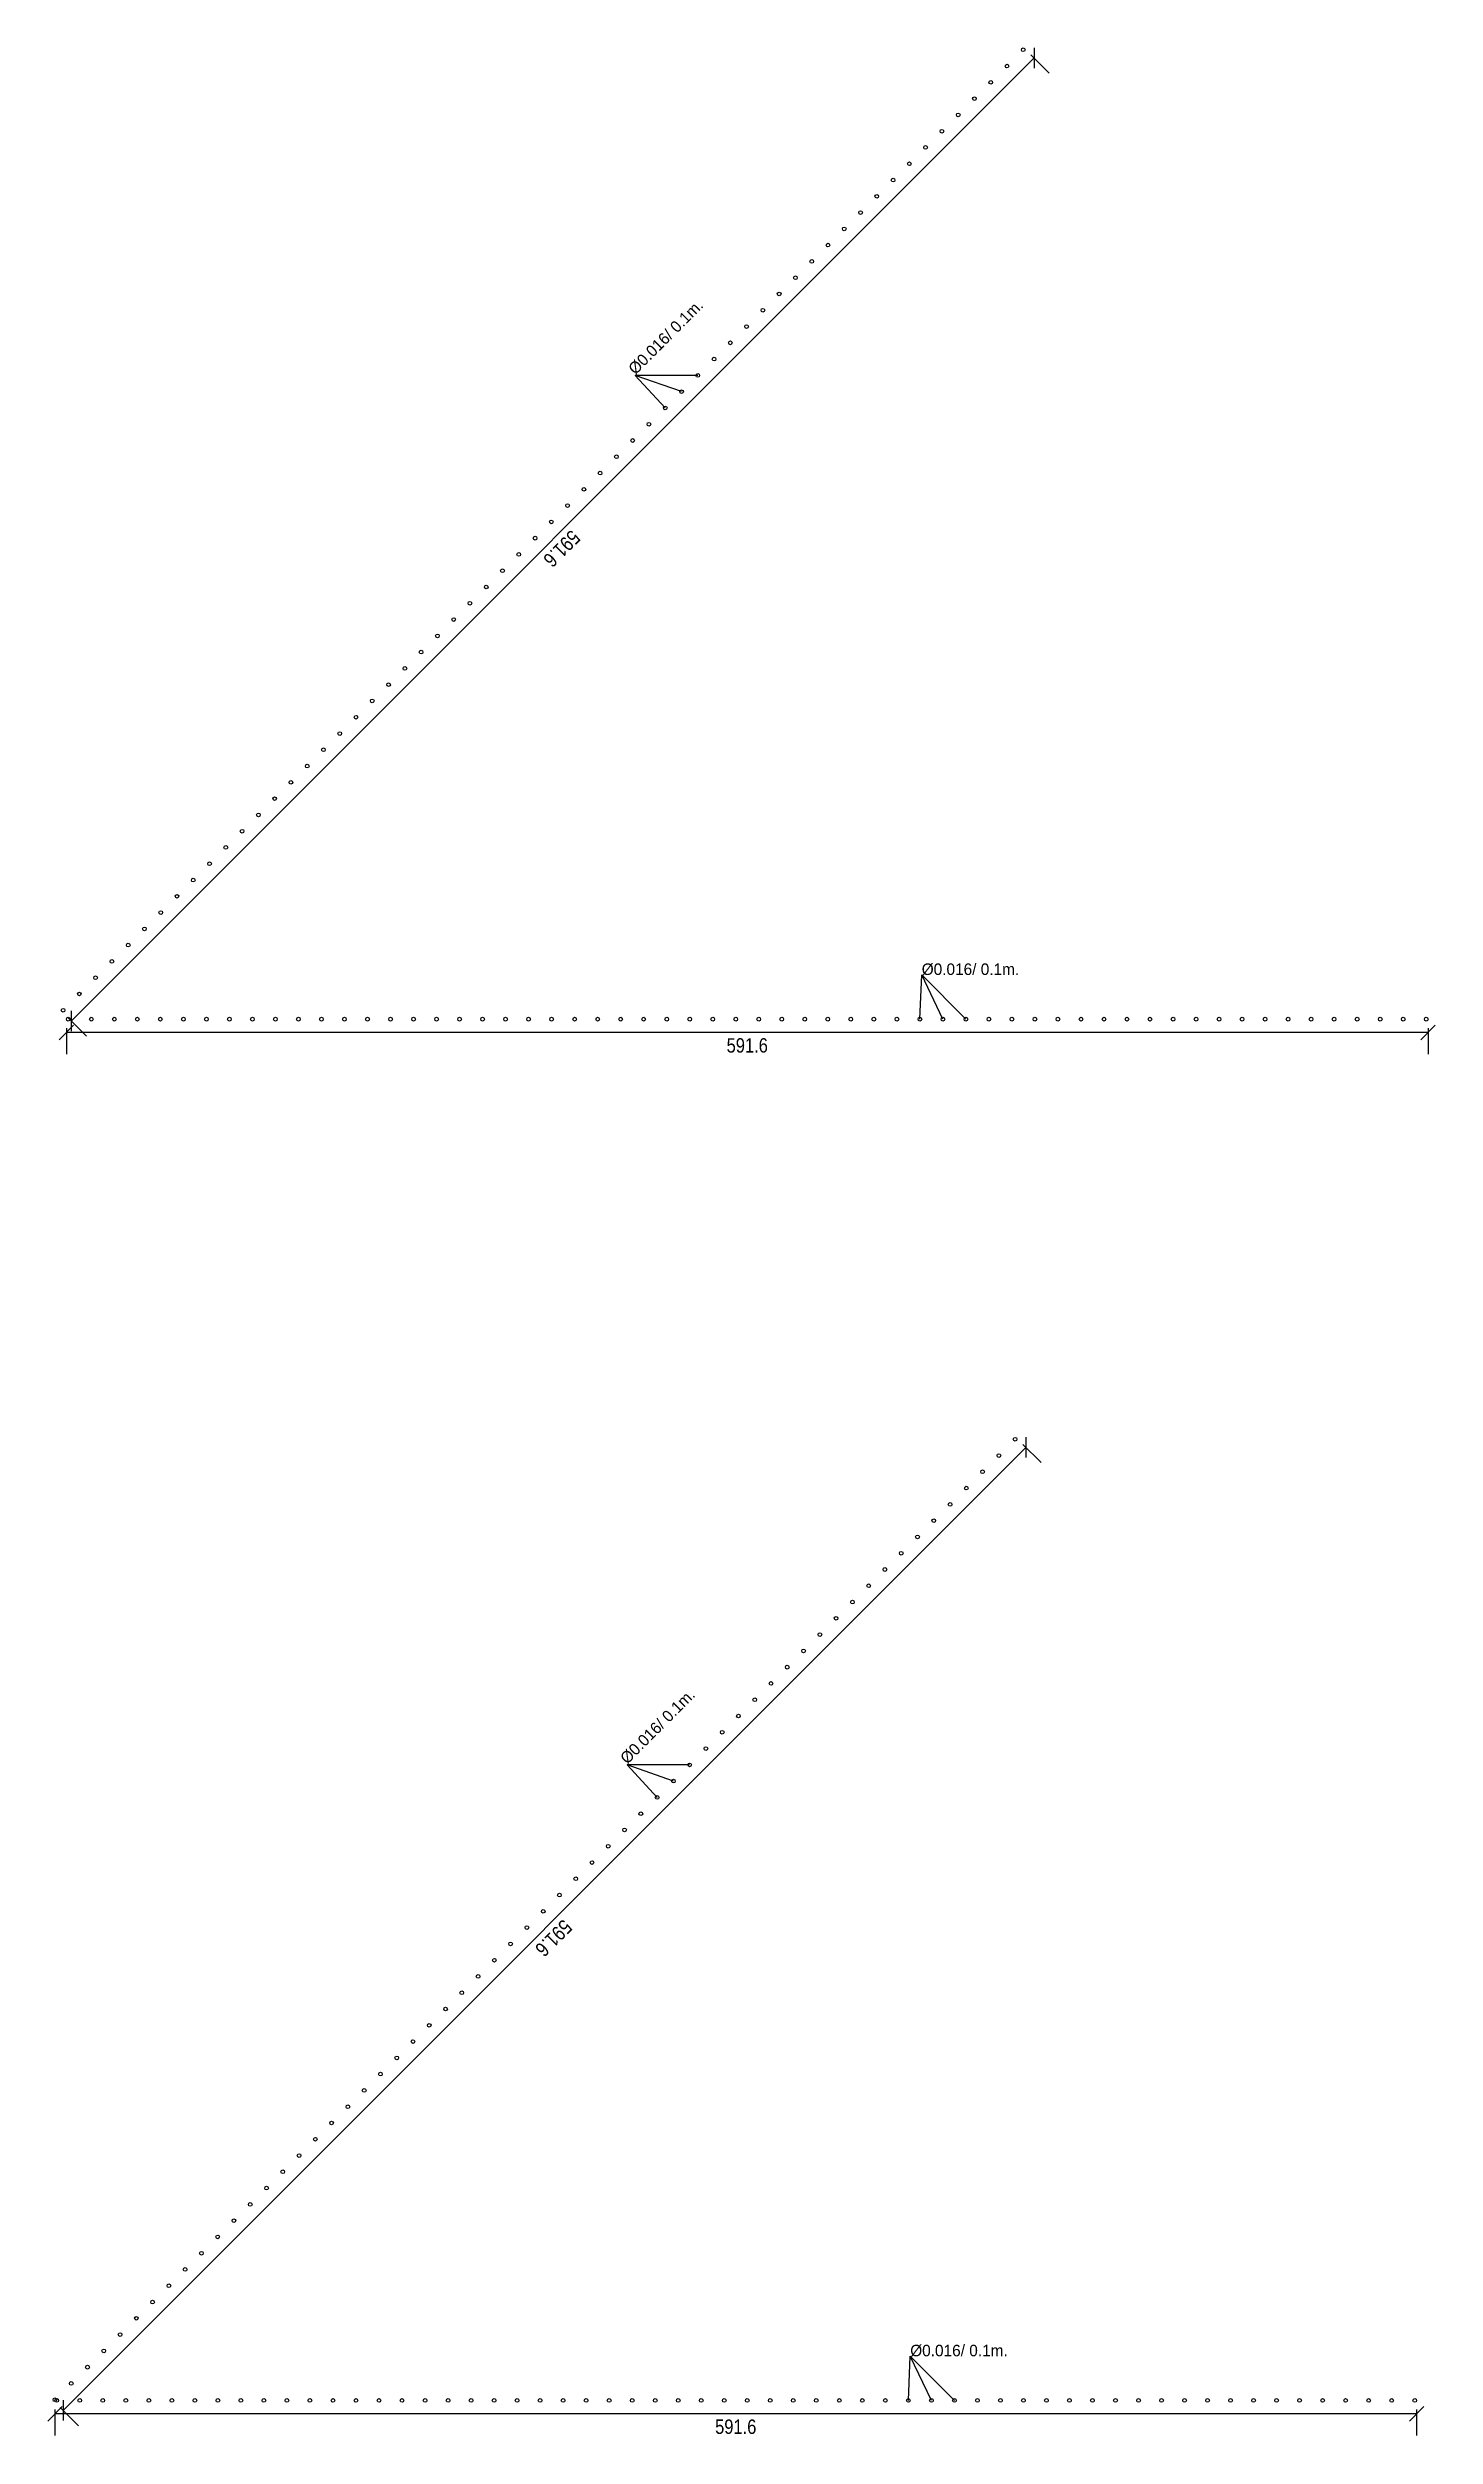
# Model space of a CAD drawing. Header units: metres. Extents: x 10.1 to 16.1, y 10 to 20.3.
import ezdxf

# ---------------------------------------------------------------- set-up
doc = ezdxf.new("R2010")
doc.units = ezdxf.units.M
doc.styles.add('OpenSansCondensed-Light', font='OpenSansCondensed-Light.ttf')
doc.dimstyles.new('EZ_M_25_H25_CM', dxfattribs={"dimtxt": 0.0625, "dimasz": 0.0625, "dimexe": 0.09375, "dimexo": 0.03125, "dimgap": 0.025, "dimtad": 1, "dimlfac": 100, "dimzin": 12, "dimdsep": 46, "dimtxsty": 'OpenSansCondensed-Light', "dimtsz": 0.03125, "dimcen": 2.5, "dimazin": 3, "dimtfac": 0.5, "dimtmove": 2, "dimatfit": 3})

# ---------------------------------------------------------------- blocks, each defined once
blk = doc.blocks.new('_OBLIQUE')
at = {"color": 0, "linetype": 'BYBLOCK'}
blk.add_line((-0.5, -0.5), (0.5, 0.5), dxfattribs=at)
blk = doc.blocks.new('*D2')
for p, q in [((10.1, 10.06875), (10.1, 9.95625)), ((16.016, 10.06875), (16.016, 9.95625)), ((16.016, 10.05), (10.1, 10.05))]:
    blk.add_line(p, q)
at = {"layer": 'Defpoints'}
for p in [(10.1, 10.1), (16.016, 10.1), (16.016, 10.05)]:
    blk.add_point(p, dxfattribs=at)
at = {"xscale": 0.0625, "yscale": 0.0625, "rotation": 180}
for p in [(10.1, 10.05), (16.016, 10.05)]:
    blk.add_blockref('_OBLIQUE', p, dxfattribs=at)
at = {"insert": (13.058, 9.99375), "char_height": 0.0625, "attachment_point": 5, "style": 'OpenSansCondensed-Light'}
blk.add_mtext('591.6', dxfattribs=at)
blk = doc.blocks.new('*D7')
for p, q in [((10.15, 16.06875), (10.15, 15.95625)), ((16.066, 16.05), (10.15, 16.05)), ((16.066, 16.06875), (16.066, 15.95625))]:
    blk.add_line(p, q)
at = {"layer": 'Defpoints'}
for p in [(10.15, 16.1), (16.066, 16.1), (16.066, 16.05)]:
    blk.add_point(p, dxfattribs=at)
at = {"xscale": 0.0625, "yscale": 0.0625, "rotation": 180}
for p in [(10.15, 16.05), (16.066, 16.05)]:
    blk.add_blockref('_OBLIQUE', p, dxfattribs=at)
at = {"insert": (13.108, 15.99375), "char_height": 0.0625, "attachment_point": 5, "style": 'OpenSansCondensed-Light'}
blk.add_mtext('591.6', dxfattribs=at)

msp = doc.modelspace()

# ---------------------------------------------------------------- linework, layer by layer
for p, q in [((12.89307, 18.90439), (12.62154, 18.90439)), ((12.82236, 18.83367), (12.62154, 18.90439)), ((12.75165, 18.76296), (12.62154, 18.90439)), ((13.858, 16.108), (13.866, 16.3)), ((14.058, 16.108), (13.866, 16.3)), ((13.958, 16.108), (13.866, 16.3)), ((12.85772, 12.86903), (12.58619, 12.86903)), ((12.78701, 12.79832), (12.58619, 12.86903)), ((12.7163, 12.72761), (12.58619, 12.86903)), ((13.808, 10.108), (13.816, 10.3)), ((14.008, 10.108), (13.816, 10.3)), ((13.908, 10.108), (13.816, 10.3))]:
    msp.add_line(p, q)
for centre in [(14.23657, 20.24789), (14.30729, 20.3186), (14.16586, 20.17718), (14.02444, 20.03576), (14.09515, 20.10647), (13.95373, 19.96505), (13.81231, 19.82362), (13.88302, 19.89433), (13.7416, 19.75291), (13.60018, 19.61149), (13.67089, 19.6822), (13.52947, 19.54078), (13.38805, 19.39936), (13.45876, 19.47007), (13.31734, 19.32865), (13.17591, 19.18723), (13.24663, 19.25794), (13.1052, 19.11652), (13.03449, 19.04581), (12.89307, 18.90439), (12.96378, 18.9751), (12.82236, 18.83367), (12.68094, 18.69225), (12.75165, 18.76296), (12.61023, 18.62154), (12.46881, 18.48012), (12.53952, 18.55083), (12.3981, 18.40941), (12.25668, 18.26799), (12.32739, 18.3387), (12.18597, 18.19728), (12.04454, 18.05586), (12.11525, 18.12657), (11.97383, 17.98515), (11.83241, 17.84373), (11.90312, 17.91444), (11.7617, 17.77301), (11.62028, 17.63159), (11.69099, 17.7023), (11.54957, 17.56088), (11.47886, 17.49017), (11.33744, 17.34875), (11.40815, 17.41946), (11.26673, 17.27804), (11.1253, 17.13662), (11.19602, 17.20733), (11.05459, 17.06591), (10.91317, 16.92449), (10.98388, 16.9952), (10.84246, 16.85378), (10.70104, 16.71235), (10.77175, 16.78307), (10.63033, 16.64164), (10.48891, 16.50022), (10.55962, 16.57093), (10.4182, 16.42951), (10.27678, 16.28809), (10.34749, 16.3588), (10.20607, 16.21738), (10.13536, 16.14667), (10.158, 16.108), (10.258, 16.108), (10.358, 16.108), (10.458, 16.108), (10.558, 16.108), (10.658, 16.108), (10.758, 16.108), (10.858, 16.108), (10.958, 16.108), (11.058, 16.108), (11.158, 16.108), (11.258, 16.108), (11.358, 16.108), (11.458, 16.108), (11.558, 16.108), (11.658, 16.108), (11.758, 16.108), (11.858, 16.108), (11.958, 16.108), (12.058, 16.108), (12.158, 16.108), (12.258, 16.108), (12.358, 16.108), (12.458, 16.108), (12.558, 16.108), (12.658, 16.108), (12.758, 16.108), (12.858, 16.108), (12.958, 16.108), (13.058, 16.108), (13.158, 16.108), (13.258, 16.108), (13.358, 16.108), (13.458, 16.108), (13.558, 16.108), (13.658, 16.108), (13.758, 16.108), (13.858, 16.108), (13.958, 16.108), (14.058, 16.108), (14.158, 16.108), (14.258, 16.108), (14.358, 16.108), (14.458, 16.108), (14.558, 16.108), (14.658, 16.108), (14.758, 16.108), (14.858, 16.108), (14.958, 16.108), (15.058, 16.108), (15.158, 16.108), (15.258, 16.108), (15.358, 16.108), (15.458, 16.108), (15.558, 16.108), (15.658, 16.108), (15.758, 16.108), (15.858, 16.108), (15.958, 16.108), (16.058, 16.108), (14.20122, 14.21253), (14.27193, 14.28324), (14.13051, 14.14182), (13.98909, 14.0004), (14.0598, 14.07111), (13.91838, 13.92969), (13.84767, 13.85898), (13.70624, 13.71756), (13.77696, 13.78827), (13.63553, 13.64685), (13.49411, 13.50543), (13.56482, 13.57614), (13.4234, 13.43472), (13.28198, 13.29329), (13.35269, 13.364), (13.21127, 13.22258), (13.06985, 13.08116), (13.14056, 13.15187), (12.99914, 13.01045), (12.85772, 12.86903), (12.92843, 12.93974), (12.78701, 12.79832), (12.64558, 12.6569), (12.7163, 12.72761), (12.57487, 12.58619), (12.43345, 12.44477), (12.50416, 12.51548), (12.36274, 12.37406), (12.29203, 12.30334), (12.15061, 12.16192), (12.22132, 12.23263), (12.0799, 12.09121), (11.93848, 11.94979), (12.00919, 12.0205), (11.86777, 11.87908), (11.72635, 11.73766), (11.79706, 11.80837), (11.65563, 11.66695), (11.51421, 11.52553), (11.58492, 11.59624), (11.4435, 11.45482), (11.30208, 11.3134), (11.37279, 11.38411), (11.23137, 11.24268), (11.08995, 11.10126), (11.16066, 11.17197), (11.01924, 11.03055), (10.87782, 10.88913), (10.94853, 10.95984), (10.80711, 10.81842), (10.7364, 10.74771), (10.59497, 10.60629), (10.66569, 10.677), (10.52426, 10.53558), (10.38284, 10.39416), (10.45355, 10.46487), (10.31213, 10.32345), (10.17071, 10.18202), (10.24142, 10.25274), (10.1, 10.11131), (10.108, 10.108), (10.208, 10.108), (10.308, 10.108), (10.408, 10.108), (10.508, 10.108), (10.608, 10.108), (10.708, 10.108), (10.808, 10.108), (10.908, 10.108), (11.008, 10.108), (11.108, 10.108), (11.208, 10.108), (11.308, 10.108), (11.408, 10.108), (11.508, 10.108), (11.608, 10.108), (11.708, 10.108), (11.808, 10.108), (11.908, 10.108), (12.008, 10.108), (12.108, 10.108), (12.208, 10.108), (12.308, 10.108), (12.408, 10.108), (12.508, 10.108), (12.608, 10.108), (12.708, 10.108), (12.808, 10.108), (12.908, 10.108), (13.008, 10.108), (13.108, 10.108), (13.208, 10.108), (13.308, 10.108), (13.408, 10.108), (13.508, 10.108), (13.608, 10.108), (13.708, 10.108), (13.808, 10.108), (13.908, 10.108), (14.008, 10.108), (14.108, 10.108), (14.208, 10.108), (14.308, 10.108), (14.408, 10.108), (14.508, 10.108), (14.608, 10.108), (14.708, 10.108), (14.808, 10.108), (14.908, 10.108), (15.008, 10.108), (15.108, 10.108), (15.208, 10.108), (15.308, 10.108), (15.408, 10.108), (15.508, 10.108), (15.608, 10.108), (15.708, 10.108), (15.808, 10.108), (15.908, 10.108), (16.008, 10.108)]:
    msp.add_circle(centre, 0.008)

# ---------------------------------------------------------------- texts
for p in [(12.62154, 18.90439), (12.58619, 12.86903)]:
    msp.add_text('Ø0.016/ 0.1m.', height=0.05, rotation=45).set_placement(p)
for p in [(13.866, 16.3), (13.816, 10.3)]:
    msp.add_text('Ø0.016/ 0.1m.', height=0.05).set_placement(p)

# ---------------------------------------------------------------- dimensions: what is measured, and where the dimension line sits
for base, p1, p2 in [((14.35395, 20.28324), (14.3186, 20.3186), (10.13536, 16.13536)), ((14.3186, 14.24789), (14.28324, 14.28324), (10.1, 10.1))]:
    msp.add_linear_dim(base=base, p1=p1, p2=p2, angle=225, text_rotation=-135, dimstyle='EZ_M_25_H25_CM').render()
for base, p1, p2, picture, middle in [((16.066, 16.05), (16.066, 16.1), (10.15, 16.1), '*D7', (13.108, 15.99375)), ((16.016, 10.05), (16.016, 10.1), (10.1, 10.1), '*D2', (13.058, 9.99375))]:
    dim = msp.add_linear_dim(base=base, p1=p1, p2=p2, angle=180, dimstyle='EZ_M_25_H25_CM')
    dim.commit()
    dim.dimension.update_dxf_attribs({"geometry": picture, "text_midpoint": middle})

doc.saveas('drawing.dxf')
